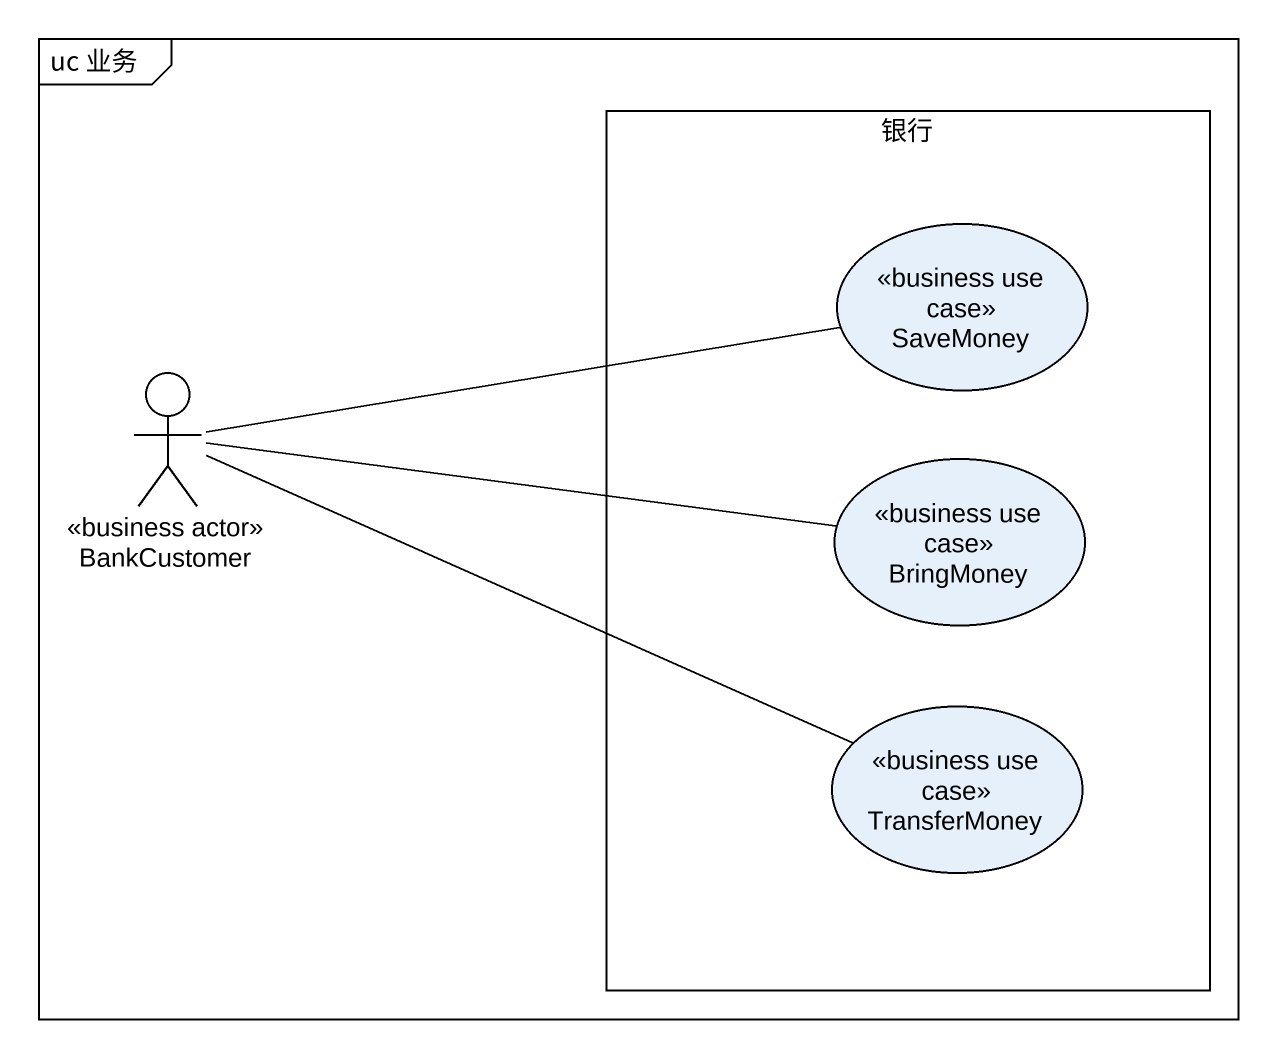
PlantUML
@startuml
mainframe uc 业务
rectangle 银行 {
  usecase SaveMoney <<business use case>>
  usecase BringMoney <<business use case>>
  usecase TransferMoney <<business use case>>
}
actor BankCustomer <<business actor>>
BankCustomer -right- SaveMoney
BankCustomer -right- TransferMoney
BringMoney -left- BankCustomer
@enduml
